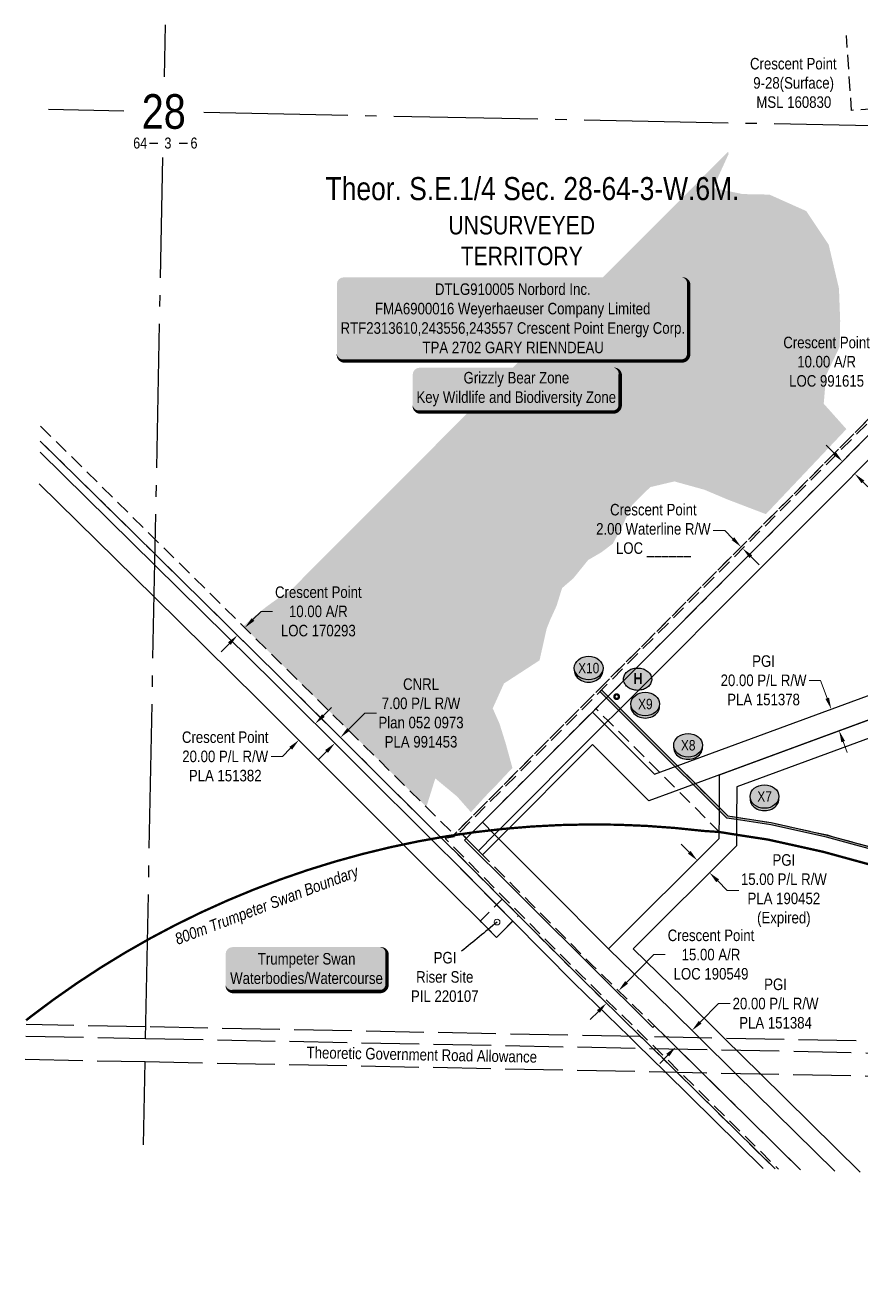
# Model space of a CAD drawing. Extents: x 407404 to 411829, y 6044942 to 6047584.
# Drawn here: x 409982 to 410706, y 6046500 to 6047584 of the extents above; entities that cross this region are included whole.
import ezdxf
from ezdxf.enums import TextEntityAlignment as Align

# ---------------------------------------------------------------- set-up
doc = ezdxf.new("R2010")
doc.units = 0
doc.header["$LTSCALE"] = 5
doc.header["$PDSIZE"] = 0.5
for name, pattern in [('DASHDOT2', [12.7, 6.35, -3.175, 0, -3.175]), ('foc-ACCESSROAD', [3.75, 2.5, -1.25]), ('foc-QUARTERLINE', [33, 25, -3, 2, -3]), ('foc-UNSURVEYED', [12.5, 10, -2.5]), ('PHANTOM', [63.5, 31.75, -6.35, 6.35, -6.35, 6.35, -6.35])]:
    doc.linetypes.add(name, pattern=pattern)
doc.layers.get('Defpoints').update_dxf_attribs({"color": 9})
for name, color, linetype in [('10', 1, 'Continuous'), ('9', 3, 'Continuous'), ('AS-WILDLIFE', 131, 'DASHDOT2'), ('AS-WILDLIFE-BLOCK', 131, 'Continuous'), ('C-AR', 13, 'foc-ACCESSROAD'), ('C-RW', 13, 'Continuous'), ('C-SYMBOL', 7, 'Continuous'), ('C-WS', 13, 'foc-ACCESSROAD'), ('CG-NOTES', 7, 'Continuous'), ('F-RW', 190, 'Continuous'), ('F-WS', 190, 'foc-ACCESSROAD'), ('L-QSEC', 8, 'foc-QUARTERLINE'), ('L-ROAD-T', 7, 'Continuous'), ('L-SECLBL', 7, 'Continuous'), ('L-UNS-T', 3, 'Continuous'), ('L-USEC', 7, 'foc-UNSURVEYED'), ('P-CROSSINGS', 250, 'Continuous'), ('P-PROPOSED', 10, 'Continuous'), ('WETLAND FEN - H', 43, 'PHANTOM')]:
    doc.layers.add(name, color=color, linetype=linetype)
for name, color, linetype, lineweight in [('C-AR-T', 13, 'Continuous', 9), ('C-RW-T', 13, 'Continuous', 9), ('C-WS-T', 13, 'Continuous', 9), ('F-RW-T', 190, 'Continuous', 9), ('F-WS-T', 190, 'Continuous', 9)]:
    doc.layers.add(name, color=color, linetype=linetype, lineweight=lineweight)
doc.styles.add('175L', font='ARIALN.TTF', dxfattribs={"height": 20})
doc.styles.add('240', font='ARIALN.TTF', dxfattribs={"height": 30})
doc.styles.add('80', font='ARIALN.TTF', dxfattribs={"height": 10})
doc.styles.add('80CG', font='ARIALN.TTF', dxfattribs={"height": 10})
doc.styles.add('80L', font='ARIALN.TTF', dxfattribs={"height": 10})
doc.styles.add('BOLD', font='ARIALNB.TTF')
doc.styles.add('Crossing', font='ARIALN.TTF', dxfattribs={"height": 10})
doc.styles.add('POINTNUMBER', font='ARIALN.TTF', dxfattribs={"height": 2.5})
doc.styles.add('SIMPLEX', font='ARIALN.TTF')
doc.dimstyles.new('Compass 5 000', dxfattribs={"dimscale": 5, "dimtxt": 9, "dimasz": 2, "dimexe": 0.2, "dimexo": 0.0625, "dimgap": 0.5, "dimtad": 0, "dimtih": 1, "dimtoh": 1, "dimzin": 0, "dimdsep": 46, "dimtxsty": '80CG', "dimcen": 0.1, "dimse1": 1, "dimse2": 1, "dimclrd": 256, "dimclrt": 256, "dimaunit": 1, "dimadec": 4, "dimazin": 0, "dimtfac": 0.06, "dimtofl": 0, "dimtmove": 0, "dimatfit": 1, "dimfxl": 0.2, "dimtolj": 1, "dimtzin": 0, "dimlwd": -1, "dimarcsym": 0})

# ---------------------------------------------------------------- blocks, each defined once
blk = doc.blocks.new('L-SECLBL')
at = {"layer": '9', "color": 7}
for p, q in [((-5.1, -27.8), (-12.3, -27.8)), ((20.7, -27.8), (13.5, -27.8))]:
    blk.add_line(p, q, dxfattribs=at)
at = {"layer": '10', "color": 2, "style": 'SIMPLEX'}
blk.add_attdef('SEC', text='', height=30, dxfattribs=at).set_placement((0, 0), align=Align.MIDDLE)
at = {"layer": '10', "color": 5, "style": '80L'}
blk.add_attdef('TWP', text='', height=9.5, dxfattribs=at).set_placement((-14.4, -27.4), align=Align.MIDDLE_RIGHT)
blk.add_attdef('RGE', text='', height=9.5, dxfattribs=at).set_placement((3.6, -27.4), align=Align.MIDDLE_CENTER)
blk.add_attdef('MER', text='', height=9.5, dxfattribs=at).set_placement((23.2, -27.4), align=Align.MIDDLE_LEFT)
blk = doc.blocks.new('*D32')
at = {"layer": 'C-AR-T', "transparency": 16777216}
for p, q in [((410179.3, 6047067.7), (410186.4, 6047074.8)), ((410186.4, 6047074.8), (410196.4, 6047074.8)), ((410158.9, 6047047), (410151.8, 6047039.9))]:
    blk.add_line(p, q, dxfattribs=at)
for points in [[(410178.2, 6047068.9), (410180.5, 6047066.6), (410172.3, 6047060.6)], [(410157.7, 6047048.1), (410160.1, 6047045.8), (410165.9, 6047054.1)]]:
    blk.add_solid(points, dxfattribs=at)
at = {"layer": 'Defpoints', "color": 0, "transparency": 16777216}
for p in [(410167.9, 6047052.2), (410172.3, 6047060.6), (410174.3, 6047058.7)]:
    blk.add_point(p, dxfattribs=at)
at = {"layer": 'C-AR-T', "transparency": 16777216, "insert": (410236.1, 6047074.8), "char_height": 10, "attachment_point": 5, "style": '80CG'}
blk.add_mtext('\\A1;Crescent Point\\P10.00 A/R\\PLOC 170293', dxfattribs=at)
blk = doc.blocks.new('*D33')
at = {"layer": 'C-RW-T', "transparency": 16777216}
for p, q in [((410240.5, 6046984.5), (410247.5, 6046991.5)), ((410212.1, 6046956.1), (410205.1, 6046949)), ((410205.1, 6046949), (410195.1, 6046949))]:
    blk.add_line(p, q, dxfattribs=at)
for points in [[(410239.3, 6046985.6), (410241.7, 6046983.3), (410233.4, 6046977.4)], [(410211, 6046957.3), (410213.3, 6046954.9), (410219.2, 6046963.2)]]:
    blk.add_solid(points, dxfattribs=at)
at = {"layer": 'Defpoints', "color": 0, "transparency": 16777216}
for p in [(410234.5, 6046976.3), (410219.2, 6046963.2), (410220.3, 6046962.1)]:
    blk.add_point(p, dxfattribs=at)
at = {"layer": 'C-RW-T', "transparency": 16777216, "insert": (410155.3, 6046949), "char_height": 10, "attachment_point": 5, "style": '80CG'}
blk.add_mtext('\\A1;Crescent Point^J20.00 P/L R/W\\PPLA 151382', dxfattribs=at)
blk = doc.blocks.new('*D34')
at = {"layer": 'C-AR-T', "transparency": 16777216}
for p, q in [((410726.9, 6047291.4), (410716.9, 6047291.4)), ((410737.9, 6047280.3), (410726.9, 6047291.4)), ((410759.1, 6047259.2), (410766.2, 6047252.1))]:
    blk.add_line(p, q, dxfattribs=at)
for points in [[(410739.1, 6047281.5), (410736.8, 6047279.2), (410745, 6047273.3)], [(410760.3, 6047260.4), (410758, 6047258), (410752.1, 6047266.2)]]:
    blk.add_solid(points, dxfattribs=at)
at = {"layer": 'Defpoints', "color": 0, "transparency": 16777216}
for p in [(410745, 6047273.3), (410709.3, 6047237.5), (410716.4, 6047230.5)]:
    blk.add_point(p, dxfattribs=at)
at = {"layer": 'C-AR-T', "transparency": 16777216, "insert": (410677.1, 6047291.4), "char_height": 10, "attachment_point": 5, "style": '80CG'}
blk.add_mtext('\\A1;Crescent Point\\P10.00 A/R\\PLOC 991615', dxfattribs=at)
blk = doc.blocks.new('*D35')
at = {"layer": 'C-RW-T', "transparency": 16777216}
for p, q in [((410683.8, 6047212), (410676.7, 6047219)), ((410708.6, 6047187.3), (410717.4, 6047178.5)), ((410717.4, 6047178.5), (410727.4, 6047178.5))]:
    blk.add_line(p, q, dxfattribs=at)
for points in [[(410685, 6047213.2), (410682.6, 6047210.8), (410690.9, 6047204.9)], [(410709.7, 6047188.4), (410707.4, 6047186.1), (410701.5, 6047194.3)]]:
    blk.add_solid(points, dxfattribs=at)
at = {"layer": 'Defpoints', "color": 0, "transparency": 16777216}
for p in [(410701.5, 6047194.3), (410643.5, 6047157.5), (410654.2, 6047146.9)]:
    blk.add_point(p, dxfattribs=at)
at = {"layer": 'C-RW-T', "transparency": 16777216, "insert": (410767.1, 6047178.5), "char_height": 10, "attachment_point": 5, "style": '80CG'}
blk.add_mtext('\\A1;Crescent Point\\P15.00 P/L R/W\\PPLA 160738', dxfattribs=at)
blk = doc.blocks.new('*D36')
at = {"layer": 'Defpoints', "color": 0, "transparency": 16777216}
for p in [(410681.1, 6046990.1), (410667.7, 6046985.1), (410674.6, 6046966.4)]:
    blk.add_point(p, dxfattribs=at)
at = {"layer": 'F-RW-T', "transparency": 16777216}
for p, q in [((410671.9, 6047015), (410661.9, 6047015)), ((410677.7, 6046999.5), (410671.9, 6047015)), ((410691.5, 6046961.9), (410694.9, 6046952.5))]:
    blk.add_line(p, q, dxfattribs=at)
for points in [[(410679.2, 6047000), (410676.1, 6046998.9), (410681.1, 6046990.1)], [(410693, 6046962.5), (410689.9, 6046961.3), (410688, 6046971.3)]]:
    blk.add_solid(points, dxfattribs=at)
at = {"layer": 'F-RW-T', "transparency": 16777216, "insert": (410622.4, 6047015), "char_height": 10, "attachment_point": 5, "style": '80CG'}
blk.add_mtext('\\A1;PGI\\P20.00 P/L R/W\\PPLA 151378', dxfattribs=at)
blk = doc.blocks.new('*D38')
at = {"layer": 'Defpoints', "color": 0, "transparency": 16777216}
for p in [(410557.5, 6046714.1), (410560.3, 6046711.3), (410543.4, 6046699.9)]:
    blk.add_point(p, dxfattribs=at)
at = {"layer": 'F-RW-T', "transparency": 16777216}
for p, q in [((410567.3, 6046718.4), (410583.3, 6046734.6)), ((410583.3, 6046734.6), (410593.3, 6046734.6)), ((410539.3, 6046690), (410532.3, 6046682.8))]:
    blk.add_line(p, q, dxfattribs=at)
for points in [[(410566.2, 6046719.6), (410568.5, 6046717.2), (410560.3, 6046711.3)], [(410538.1, 6046691.1), (410540.5, 6046688.8), (410546.3, 6046697.1)]]:
    blk.add_solid(points, dxfattribs=at)
at = {"layer": 'F-RW-T', "transparency": 16777216, "insert": (410632.8, 6046734.6), "char_height": 10, "attachment_point": 5, "style": '80CG'}
blk.add_mtext('\\A1;PGI\\P20.00 P/L R/W\\PPLA 151384', dxfattribs=at)
blk = doc.blocks.new('*D39')
at = {"layer": 'C-AR-T', "transparency": 16777216}
for p, q in [((410503.5, 6046753), (410527.1, 6046777.1)), ((410527.1, 6046777.1), (410537.1, 6046777.1)), ((410479.1, 6046727.9), (410472.1, 6046720.7))]:
    blk.add_line(p, q, dxfattribs=at)
for points in [[(410502.3, 6046754.1), (410504.7, 6046751.8), (410496.6, 6046745.8)], [(410477.9, 6046729), (410480.3, 6046726.7), (410486.1, 6046735)]]:
    blk.add_solid(points, dxfattribs=at)
at = {"layer": 'Defpoints', "color": 0, "transparency": 16777216}
for p in [(410496.6, 6046745.8), (410511.1, 6046731.6), (410500.6, 6046720.9)]:
    blk.add_point(p, dxfattribs=at)
at = {"layer": 'C-AR-T', "transparency": 16777216, "insert": (410576.8, 6046777.1), "char_height": 10, "attachment_point": 5, "style": '80CG'}
blk.add_mtext('\\A1;Crescent Point\\P15.00 A/R\\PLOC 190549', dxfattribs=at)
blk = doc.blocks.new('*U61')
h = blk.add_hatch(color=255)
edge = h.paths.add_edge_path()
edge.add_line((-84, -20), (84, -20))
edge.add_arc((84, -14), 6, 270, 360)
edge.add_line((90, -14), (90, 12.5))
edge.add_arc((84, 12.5), 6, 0, 90)
edge.add_line((84, 18.5), (-84, 18.5))
edge.add_arc((-84, 12.5), 6, 90, 180)
edge.add_line((-90, 12.5), (-90, -14))
edge.add_arc((-84, -14), 6, 180, 270)
at = {"color": 131, "flags": 128}
blk.add_lwpolyline([(-84, -20, 3, 3, 0), (84, -20, 3, 3, 0.414214), (90, -14, 3, 3, 0), (90, 12.5, 3, 0, 0.414214), (84, 18.5, 0, 0, 0), (-84, 18.5, 0, 0, 0.414214), (-90, 12.5, 0, 0, 0), (-90, -14, 0, 3, 0.414214)], format="xyseb", close=True, dxfattribs=at)
at = {"color": 131, "style": '80'}
blk.add_attdef('ENTER_TEXT_001', (-36, -5), '', height=10, dxfattribs=at)
blk = doc.blocks.new('*D62')
at = {"layer": 'Defpoints', "color": 0, "transparency": 16777216}
for p in [(410245.5, 6046965.4), (410250.4, 6046970.3), (410255.3, 6046965.5)]:
    blk.add_point(p, dxfattribs=at)
at = {"layer": 'F-RW-T', "transparency": 16777216}
for p, q in [((410262.4, 6046972.5), (410276.5, 6046986.7)), ((410276.5, 6046986.7), (410286.5, 6046986.7)), ((410243.3, 6046953.4), (410236.3, 6046946.3))]:
    blk.add_line(p, q, dxfattribs=at)
for points in [[(410261.2, 6046973.7), (410263.5, 6046971.4), (410255.3, 6046965.5)], [(410242.1, 6046954.6), (410244.5, 6046952.2), (410250.4, 6046960.5)]]:
    blk.add_solid(points, dxfattribs=at)
at = {"layer": 'F-RW-T', "transparency": 16777216, "insert": (410325.2, 6046986.7), "char_height": 10, "attachment_point": 5, "style": '80CG'}
blk.add_mtext('\\A1;CNRL\\P7.00 P/L R/W\\PPlan 052 0973\\PPLA 991453', dxfattribs=at)
blk = doc.blocks.new('*U63')
h = blk.add_hatch(color=255)
edge = h.paths.add_edge_path()
edge.add_line((-64, -20), (64, -20))
edge.add_arc((64, -14), 6, 270, 360)
edge.add_line((70, -14), (70, 12.5))
edge.add_arc((64, 12.5), 6, 0, 90)
edge.add_line((64, 18.5), (-64, 18.5))
edge.add_arc((-64, 12.5), 6, 90, 180)
edge.add_line((-70, 12.5), (-70, -14))
edge.add_arc((-64, -14), 6, 180, 270)
at = {"color": 131, "flags": 128}
blk.add_lwpolyline([(-64, -20, 3, 3, 0), (64, -20, 3, 3, 0.414214), (70, -14, 3, 3, 0), (70, 12.5, 3, 0, 0.414214), (64, 18.5, 0, 0, 0), (-64, 18.5, 0, 0, 0.414214), (-70, 12.5, 0, 0, 0), (-70, -14, 0, 3, 0.414214)], format="xyseb", close=True, dxfattribs=at)
at = {"color": 131, "style": '80'}
blk.add_attdef('ENTER_TEXT_001', (-36, -5), '', height=10, dxfattribs=at)
blk = doc.blocks.new('*D66')
at = {"layer": 'Defpoints', "color": 0, "transparency": 16777216}
for p in [(410566.2, 6046860.1), (410575.5, 6046848.2), (410576.8, 6046849.5)]:
    blk.add_point(p, dxfattribs=at)
at = {"layer": 'F-RW-T', "transparency": 16777216}
for p, q in [((410557.9, 6046865.9), (410550.8, 6046873)), ((410582.6, 6046841.1), (410590.9, 6046832.7)), ((410590.9, 6046832.7), (410600.9, 6046832.7))]:
    blk.add_line(p, q, dxfattribs=at)
for points in [[(410559.1, 6046867.1), (410556.7, 6046864.8), (410564.9, 6046858.8)], [(410583.8, 6046842.3), (410581.4, 6046839.9), (410575.5, 6046848.2)]]:
    blk.add_solid(points, dxfattribs=at)
at = {"layer": 'F-RW-T', "transparency": 16777216, "insert": (410640, 6046832.7), "char_height": 10, "attachment_point": 5, "style": '80CG'}
blk.add_mtext('\\A1;PGI\\P15.00 P/L R/W\\PPLA 190452\\P(Expired)', dxfattribs=at)
blk = doc.blocks.new('Route_Letters')
h = blk.add_hatch(color=255)
h.dxf.hatch_style = 1
edge = h.paths.add_edge_path()
edge.add_ellipse((-0.1, 0.5), major_axis=(-12, 0), ratio=0.789318, start_angle=0, end_angle=360)
at = {"color": 5}
blk.add_open_spline([(-12.3, 0.5), (-12.3, -0.3), (-12.2, -1), (-11.7, -2.8), (-11.1, -3.9), (-9.6, -5.8), (-8.5, -6.7), (-6.2, -8), (-4.9, -8.5), (-2.1, -9.2), (-0.7, -9.3), (2.2, -9.1), (3.6, -8.8), (6.3, -7.9), (7.5, -7.2), (9.5, -5.6), (10.4, -4.6), (11.6, -2.5), (12, -1.4), (12.2, 0.9), (12, 2.1), (11.2, 4.3), (10.5, 5.4), (8.8, 7.2), (7.7, 8), (5.3, 9.2), (3.9, 9.7), (1.1, 10.2), (-0.4, 10.2), (-3.2, 9.9), (-4.6, 9.6), (-7.2, 8.5), (-8.3, 7.7), (-10.2, 6), (-11, 5), (-12, 2.9), (-12.3, 1.7), (-12.3, 0.5), (-12.3, 0.5), (-12.3, 0.5)], degree=3, knots=[0, 0, 0, 0, 0.219529, 0.219529, 0.575727, 0.575727, 0.931924, 0.931924, 1.288121, 1.288121, 1.644318, 1.644318, 2.000515, 2.000515, 2.356712, 2.356712, 2.712909, 2.712909, 3.069107, 3.069107, 3.425304, 3.425304, 3.781501, 3.781501, 4.137698, 4.137698, 4.493895, 4.493895, 4.850092, 4.850092, 5.20629, 5.20629, 5.562487, 5.562487, 5.918684, 5.918684, 6.274881, 6.274881, 6.283185, 6.283185, 6.283185, 6.283185], dxfattribs=at)
at = {"color": 14, "style": 'BOLD'}
blk.add_attdef('A', text='', height=9.5, dxfattribs=at).set_placement((0.2, 1), align=Align.MIDDLE)
blk = doc.blocks.new('AA')
at = {"const_width": 4}
blk.add_lwpolyline([(-1, 0, 1), (1, 0, 1)], format="xyb", close=True, dxfattribs=at)
blk.add_circle((0, 0), 2)
blk = doc.blocks.new('*D71')
at = {"layer": 'C-RW-T', "transparency": 16777216}
for p, q in [((410588.8, 6047145), (410578.8, 6047145)), ((410595.8, 6047137.9), (410588.8, 6047145)), ((410611.4, 6047122.4), (410618.5, 6047115.3))]:
    blk.add_line(p, q, dxfattribs=at)
for points in [[(410597, 6047139.1), (410594.7, 6047136.7), (410602.9, 6047130.8)], [(410612.6, 6047123.5), (410610.2, 6047121.2), (410604.3, 6047129.4)]]:
    blk.add_solid(points, dxfattribs=at)
at = {"layer": 'Defpoints', "color": 0, "transparency": 16777216}
for p in [(410602.9, 6047130.8), (410603.1, 6047131), (410604.5, 6047129.6)]:
    blk.add_point(p, dxfattribs=at)
at = {"layer": 'C-RW-T', "transparency": 16777216, "insert": (410526.8, 6047145), "char_height": 10, "attachment_point": 5, "style": '80CG'}
blk.add_mtext('\\A1;Crescent Point\\P2.00 Waterline R/W\\PLOC ______', dxfattribs=at)
blk = doc.blocks.new('*U72')
h = blk.add_hatch(color=255)
edge = h.paths.add_edge_path()
edge.add_line((-146.5, -37), (146.5, -37))
edge.add_arc((146.5, -31), 6, 270, 360)
edge.add_line((152.5, -31), (152.5, 29.5))
edge.add_arc((146.5, 29.5), 6, 0, 90)
edge.add_line((146.5, 35.5), (-146.5, 35.5))
edge.add_arc((-146.5, 29.5), 6, 90, 180)
edge.add_line((-152.5, 29.5), (-152.5, -31))
edge.add_arc((-146.5, -31), 6, 180, 270)
at = {"color": 44, "flags": 128}
blk.add_lwpolyline([(-146.5, -37, 3, 3, 0), (146.5, -37, 3, 3, 0.414214), (152.5, -31, 3, 3, 0), (152.5, 29.5, 3, 0, 0.414214), (146.5, 35.5, 0, 0, 0), (-146.5, 35.5, 0, 0, 0.414214), (-152.5, 29.5, 0, 0, 0), (-152.5, -31, 0, 3, 0.414214)], format="xyseb", close=True, dxfattribs=at)
at = {"color": 44, "style": '80'}
blk.add_attdef('ENTER_TEXT_001', (-36, -5), '', height=10, dxfattribs=at)
blk = doc.blocks.new('xing2')
h = blk.add_hatch(color=50)
h.dxf.hatch_style = 1
edge = h.paths.add_edge_path()
edge.add_ellipse((0, 0), major_axis=(-12.5, 0), ratio=0.816297, start_angle=0, end_angle=360)
h = blk.add_hatch(color=250)
h.dxf.hatch_style = 1
edge = h.paths.add_edge_path()
edge.add_ellipse((0, -2), major_axis=(-12.5, 0), ratio=0.816297, start_angle=0, end_angle=180)
edge.add_line((12.5, -2), (12.5, 0))
edge.add_ellipse((0, 0), major_axis=(-12.5, 0), ratio=0.816297, start_angle=0, end_angle=180, ccw=False)
edge.add_line((-12.5, 0), (-12.5, -2))
at = {"color": 250}
blk.add_ellipse((0, 0), major_axis=(-12.5, 0), ratio=0.816297, dxfattribs=at)
blk.add_ellipse((0, -2), major_axis=(-12.5, 0), ratio=0.816297, start_param=0, end_param=3.141593, dxfattribs=at)
at = {"color": 250, "style": 'Crossing'}
blk.add_attdef('CROSSING', text='', height=9, dxfattribs=at).set_placement((0.1, 0), align=Align.MIDDLE_CENTER)
at = {"color": 250, "style": 'Crossing', "flags": 1}
for tag, p in [('OWNER', (0.1, -12.5)), ('DESCRIPTION', (0.1, -25.8)), ('LOCATION', (0.1, -39.3)), ('DWG_REF', (0.1, -52.8))]:
    blk.add_attdef(tag, text='', height=9, dxfattribs=at).set_placement(p, align=Align.MIDDLE_CENTER)

msp = doc.modelspace()

# ---------------------------------------------------------------- hatches: boundary and pattern name
at = {"layer": 'P-PROPOSED'}
h = msp.add_hatch(color=256, dxfattribs=at)
h.dxf.hatch_style = 1
h.paths.add_polyline_path([(410481.854, 6047006.676), (410498.052, 6046990.514), (410547.69, 6046940.986), (410563.299, 6046925.411), (410584.05, 6046904.707), (410591.354, 6046897.42), (410599.019, 6046896.244), (410629.02, 6046891.641), (410677.631, 6046880.875), (410739.09, 6046864.092), (410784.15, 6046849.47), (410839.197, 6046828.404), (410892.127, 6046802.454), (410892.789, 6046802.129), (410920.459, 6046786.662), (410921.969, 6046785.747), (410952.318, 6046767.341), (410978.356, 6046749.803), (411011.404, 6046730.645), (411032.38, 6046718.769), (411054.569, 6046706.176), (411073.081, 6046694.879), (411076.539, 6046692.774), (411098.076, 6046678.684), (411119.262, 6046663.794), (411152.786, 6046638.948), (411195.293, 6046602.764), (411227.867, 6046571.31), (411269.024, 6046525.235), (411303.142, 6046480.736), (411336.294, 6046431.442), (411375.874, 6046360.128), (411395.984, 6046312.492), (411407.647, 6046277.855), (411410.203, 6046270.265), (411410.908, 6046268.171), (411411.194, 6046267.323), (411412.681, 6046262.908), (411426.986, 6046220.428), (411449.111, 6046141.779), (411457.764, 6046089.228), (411464.468, 6046036.415), (411467.109, 6045990.845), (411467.04, 6045941.33), (411465.785, 6045912.653), (411463.161, 6045885.122), (411459.814, 6045852.63), (411458.669, 6045841.438), (411456.642, 6045822.427), (411455.976, 6045816.154), (411453.164, 6045797.516), (411451.41, 6045799.287), (411453.992, 6045816.409), (411454.654, 6045822.639), (411456.681, 6045841.646), (411457.825, 6045852.835), (411461.172, 6045885.319), (411463.79, 6045912.792), (411465.041, 6045941.375), (411465.11, 6045990.788), (411462.476, 6046036.231), (411455.786, 6046088.939), (411447.156, 6046141.344), (411425.075, 6046219.838), (411410.786, 6046262.27), (411409.299, 6046266.685), (411409.014, 6046267.533), (411408.309, 6046269.627), (411405.753, 6046277.217), (411394.113, 6046311.783), (411374.074, 6046359.252), (411334.587, 6046430.398), (411301.518, 6046479.569), (411267.483, 6046523.959), (411226.425, 6046569.923), (411193.95, 6046601.282), (411151.542, 6046637.382), (411118.092, 6046662.173), (411096.953, 6046677.029), (411075.472, 6046691.083), (411072.04, 6046693.173), (411053.555, 6046704.453), (411031.394, 6046717.03), (411010.411, 6046728.911), (410977.295, 6046748.107), (410951.24, 6046765.657), (410920.932, 6046784.037), (410919.453, 6046784.935), (410891.861, 6046800.358), (410891.247, 6046800.659), (410838.398, 6046826.569), (410783.484, 6046847.584), (410738.518, 6046862.176), (410677.151, 6046878.934), (410628.652, 6046889.675), (410598.716, 6046894.268), (410590.405, 6046895.543), (410582.638, 6046903.292), (410561.887, 6046923.996), (410546.278, 6046939.571), (410496.64, 6046989.099), (410480.442, 6047005.261)])
at = {"layer": 'WETLAND FEN - H', "transparency": 33554495}
h = msp.add_hatch(color=256, dxfattribs=at)
h.dxf.hatch_style = 1
h.paths.add_polyline_path([(410434.182, 6047059.74), (410437.54, 6047068.106), (410442.764, 6047079.572), (410447.592, 6047095.091), (410457.324, 6047103.48), (410470.225, 6047119.421), (410481.467, 6047125.97), (410491.601, 6047133.594), (410498.958, 6047147.005), (410508.275, 6047167.013), (410524.075, 6047182.648), (410545.007, 6047187.6), (410571.075, 6047180.382), (410591.071, 6047171.942), (410624.423, 6047159.216), (410694.273, 6047232.987), (410674.61, 6047255.028), (410676.706, 6047279.85), (410688.443, 6047304.482), (410688.884, 6047326.93), (410687.828, 6047355.021), (410678.927, 6047392.89), (410659.406, 6047422.146), (410627.534, 6047436.406), (410604.232, 6047436.865), (410578.615, 6047442.18), (410592.054, 6047471.59), (410591.657, 6047473.526), (410212.153, 6047093.146, 0.05180906), (410170.975, 6047061.934), (410209.082, 6047024.324), (410313.845, 6046920.882), (410329.852, 6046905.246), (410337.584, 6046929.952), (410356.528, 6046914.242), (410368.514, 6046900.65), (410381.078, 6046914.469), (410389.764, 6046923.341), (410404.493, 6046939.068), (410403.845, 6046941.482), (410403.357, 6046943.302), (410398.714, 6046960.156), (410393.332, 6046977.377), (410387.419, 6046990.762), (410397.17, 6047012.323), (410428.032, 6047032.38)])

# ---------------------------------------------------------------- linework, layer by layer
at = {"layer": 'AS-WILDLIFE', "const_width": 1.999, "flags": 128}
msp.add_lwpolyline([(409982.575, 6046720.118), (409986.494, 6046723.243), (410006.387, 6046738.118), (410026.732, 6046752.368), (410047.509, 6046765.979), (410068.7, 6046778.939), (410090.282, 6046791.235), (410112.236, 6046802.854), (410134.54, 6046813.787), (410157.172, 6046824.021), (410180.112, 6046833.549), (410203.336, 6046842.359), (410226.822, 6046850.444), (410250.549, 6046857.796), (410274.492, 6046864.407), (410298.628, 6046870.272), (410322.936, 6046875.385), (410347.39, 6046879.741), (410371.968, 6046883.335), (410396.645, 6046886.164), (410421.399, 6046888.226), (410446.204, 6046889.519), (410471.038, 6046890.041), (410495.876, 6046889.791), (410520.694, 6046888.77), (410545.468, 6046886.979), (410570.175, 6046884.42), (410584.112, 6046883.468), (410598.976, 6046881.083), (410626.259, 6046876.896), (410674.033, 6046866.317), (410734.799, 6046849.723), (410779.154, 6046835.329), (410833.205, 6046814.644), (410885.827, 6046788.846), (410891.796, 6046785.509), (410912.912, 6046773.706), (410921.631, 6046768.418), (410944.238, 6046754.708), (410970.399, 6046737.086), (411003.951, 6046717.637), (411024.993, 6046705.723), (411043.04, 6046695.478), (411046.963, 6046693.255), (411068.529, 6046680.098), (411089.669, 6046666.268), (411092.432, 6046664.328), (411110.362, 6046651.777), (411143.447, 6046627.209), (411185.217, 6046591.653), (411217.054, 6046560.91), (411257.468, 6046515.667), (411290.961, 6046471.984), (411323.495, 6046423.608), (411362.374, 6046353.557), (411382.067, 6046306.908), (411395.767, 6046266.166), (411398.299, 6046258.636), (411399.31, 6046255.63), (411400.773, 6046251.277), (411412.73, 6046215.72), (411434.454, 6046138.525), (411442.924, 6046087.068), (411449.524, 6046035.037), (411452.11, 6045990.423), (411452.038, 6045941.667), (411450.818, 6045913.694), (411448.236, 6045886.603), (411445.03, 6045855.456), (411444.767, 6045852.929), (411443.74, 6045842.965), (411443.022, 6045836.173), (411441.096, 6045818.066), (411440.003, 6045810.803)], dxfattribs=at)
at = {"layer": 'C-AR', "flags": 128}
for points in [[(410632.364, 6046591.142), (410547.198, 6046675.125), (410515.963, 6046705.911), (410463.141, 6046757.443), (410409.721, 6046811.141), (410395.619, 6046825.321), (410353.836, 6046867.319), (410350.276, 6046870.894), (410346.765, 6046874.399), (410343.192, 6046877.956), (410341.77, 6046879.371), (410353.475, 6046881.101), (410353.969, 6046881.327), (410904.436, 6047433.065), (410935.205, 6047463.891), (410962.71, 6047491.445), (411040.275, 6047569.147)], [(411043.058, 6047569.104), (410964.125, 6047490.032), (410936.62, 6047462.478), (410905.851, 6047431.652), (410355.13, 6046879.659), (410354.049, 6046879.164), (410346.007, 6046877.976), (410348.177, 6046875.816), (410351.691, 6046872.307), (410355.253, 6046868.731), (410397.036, 6046826.731), (410411.14, 6046812.551), (410464.549, 6046758.864), (410517.363, 6046707.339), (410548.601, 6046676.55), (410635.327, 6046591.03)], [(411054.212, 6047568.933), (410976.589, 6047491.169), (410934.923, 6047449.426), (410904.153, 6047418.6), (410473.903, 6046987.553), (410378.488, 6046891.976), (410364.442, 6046877.904), (410360.261, 6046882.105), (410353.969, 6046881.327), (410904.436, 6047433.065), (410935.205, 6047463.891), (410962.71, 6047491.445), (411040.275, 6047569.147)], [(409995.185, 6047235.428), (410094.672, 6047137.241), (410209.082, 6047024.324), (410353.951, 6046881.282), (410353.475, 6046881.101), (410341.77, 6046879.371), (410202.688, 6047017.839), (410094.422, 6047124.505), (409994.87, 6047222.583)], [(411679.032, 6044943.707), (411617.977, 6045035.71), (411614.271, 6045045.171), (411554.463, 6045197.87), (411565.547, 6045274.434), (411622.056, 6045456.108), (411663.225, 6045554.302), (411666.145, 6045561.271), (411437.224, 6045792.346), (411375.921, 6045854.29), (411224.428, 6046007.208), (411219.487, 6046012.173), (411210.212, 6046021.319), (411184.135, 6046047.032), (411178.151, 6046052.933), (411170.899, 6046060.084), (411181.4, 6046070.689), (411220.778, 6046031.851), (411223.061, 6046029.599), (411227.797, 6046024.919), (411229.97, 6046022.771), (411234.945, 6046017.769), (411237.217, 6046015.484), (411397.34, 6045853.866), (411440.003, 6045810.803), (411441.096, 6045818.066), (411443.022, 6045836.173), (411443.74, 6045842.965), (411444.767, 6045852.929), (411445.03, 6045855.456), (411448.236, 6045886.603), (411450.818, 6045913.694), (411452.038, 6045941.667), (411452.11, 6045990.423), (411449.524, 6046035.037), (411442.924, 6046087.068), (411434.454, 6046138.525), (411412.73, 6046215.72), (411400.773, 6046251.277), (411399.31, 6046255.63), (411398.299, 6046258.636), (411395.767, 6046266.166), (411382.067, 6046306.908), (411362.374, 6046353.557), (411323.495, 6046423.608), (411290.961, 6046471.984), (411257.468, 6046515.667), (411217.054, 6046560.91), (411185.217, 6046591.653), (411143.447, 6046627.209), (411110.362, 6046651.777), (411092.432, 6046664.328), (411089.669, 6046666.268), (411068.529, 6046680.098), (411046.963, 6046693.255), (411043.04, 6046695.478), (411024.993, 6046705.723), (411003.951, 6046717.637), (410970.399, 6046737.086), (410944.238, 6046754.708), (410921.631, 6046768.418), (410912.912, 6046773.706), (410891.796, 6046785.509), (410885.827, 6046788.846), (410833.205, 6046814.644), (410779.154, 6046835.329), (410734.799, 6046849.723), (410674.033, 6046866.317), (410626.259, 6046876.896), (410598.976, 6046881.083), (410584.112, 6046883.468), (410547.791, 6046919.707), (410532.181, 6046935.283), (410487.459, 6046979.905), (410476.843, 6046990.498), (410484.501, 6046998.17), (410487.435, 6047001.109), (410498.053, 6046990.515), (410547.69, 6046940.988), (410563.3, 6046925.413), (410584.05, 6046904.708), (410591.354, 6046897.421), (410599.019, 6046896.245), (410629.021, 6046891.642), (410677.631, 6046880.877), (410739.091, 6046864.093), (410784.151, 6046849.471), (410839.197, 6046828.405), (410892.127, 6046802.456), (410892.79, 6046802.131), (410920.459, 6046786.664), (410921.969, 6046785.748), (410952.318, 6046767.343), (410978.356, 6046749.804), (411011.405, 6046730.647), (411032.38, 6046718.77), (411054.57, 6046706.178), (411073.081, 6046694.881), (411076.54, 6046692.775), (411098.076, 6046678.685), (411119.262, 6046663.795), (411152.787, 6046638.949), (411195.294, 6046602.765), (411227.867, 6046571.311), (411269.025, 6046525.236), (411303.143, 6046480.738), (411336.294, 6046431.444), (411375.874, 6046360.129), (411395.984, 6046312.493), (411407.648, 6046277.856), (411410.204, 6046270.266), (411410.909, 6046268.172), (411411.194, 6046267.324), (411412.681, 6046262.91), (411426.986, 6046220.43), (411449.111, 6046141.78), (411457.765, 6046089.229), (411464.468, 6046036.417), (411467.109, 6045990.846), (411467.04, 6045941.331), (411465.786, 6045912.655), (411463.161, 6045885.123), (411459.814, 6045852.632), (411458.669, 6045841.44), (411456.642, 6045822.429), (411455.976, 6045816.155), (411453.165, 6045797.517), (411683.848, 6045564.703), (411677.576, 6045549.742), (411674.652, 6045542.766), (411636.165, 6045450.97), (411580.221, 6045271.112), (411569.875, 6045199.647), (411630.504, 6045044.852), (411631.361, 6045042.669), (411680.808, 6044968.157), (411697.272, 6044943.346)], [(410632.364, 6046591.142), (410547.198, 6046675.125), (410517.355, 6046704.562), (410515.963, 6046705.911), (410463.141, 6046757.443), (410409.721, 6046811.141), (410395.619, 6046825.321), (410353.836, 6046867.319), (410350.276, 6046870.894), (410346.765, 6046874.399), (410343.192, 6046877.956), (410341.77, 6046879.371), (410353.475, 6046881.101), (410354.104, 6046881.194), (410360.261, 6046882.105), (410364.442, 6046877.904), (410375.02, 6046867.269), (410378.547, 6046863.723), (410406.155, 6046835.963), (410420.258, 6046821.783), (410473.67, 6046768.082), (410527.905, 6046715.242), (410537.795, 6046705.479), (410569.008, 6046674.693), (410654.576, 6046590.298)]]:
    msp.add_lwpolyline(points, dxfattribs=at)
at = {"layer": 'C-RW'}
msp.add_lwpolyline([(409994.636, 6047212.987), (410094.232, 6047114.88), (410197.773, 6047012.862), (410338.25, 6046873.014), (410340.865, 6046870.412), (410341.838, 6046869.442), (410345.338, 6046865.964), (410348.911, 6046862.401), (410390.825, 6046820.478), (410404.796, 6046806.165), (410395.196, 6046796.468), (410394.899, 6046796.168), (410394.538, 6046795.803), (410391.024, 6046792.254), (410390.726, 6046791.953), (410376.667, 6046806.177), (410330.541, 6046851.916), (410183.712, 6046998.656), (410093.689, 6047087.342), (409993.965, 6047185.585)], dxfattribs=at)
at = {"layer": 'C-RW-T'}
msp.add_lwpolyline([(411075.081, 6047568.612), (410997.369, 6047490.755), (410934.5, 6047427.773), (410903.731, 6047396.946), (410495.113, 6046987.57), (410484.519, 6046976.961), (410389.086, 6046881.36), (410375.02, 6046867.271), (410364.442, 6046877.904), (410378.488, 6046891.977), (410473.903, 6046987.553), (410484.501, 6046998.169), (410904.153, 6047418.6), (410934.923, 6047449.426), (410976.589, 6047491.169), (411054.21, 6047568.933)], dxfattribs=at)
at = {"layer": 'C-WS', "flags": 128}
msp.add_lwpolyline([(410999.046, 6047569.781), (411001.331, 6047537.047), (410993.506, 6047529.249), (410936.406, 6047525.421), (410906.199, 6047523.395), (410698.803, 6047509.489), (410694.273, 6047574.467)], dxfattribs=at)
at = {"layer": 'F-RW'}
for points in [[(410684.144, 6046589.175), (410598.012, 6046674.119), (410566.797, 6046704.905), (410541.879, 6046729.489), (410487.853, 6046782.184), (410583.973, 6046877.752), (410583.979, 6046879.977), (410584.034, 6046898.848), (410584.132, 6046933.077), (410896.923, 6047048.165), (410927.309, 6047059.345), (411580.9, 6047299.818), (411596.325, 6047305.49), (411607.027, 6047309.425), (411609.902, 6047310.483), (411708.754, 6047346.862), (411722.297, 6047322.887), (411724.597, 6047318.816), (411725.581, 6047317.074), (411726.217, 6047315.946), (411727.215, 6047314.181), (411728.039, 6047312.722), (411827.168, 6047368.718)], [(411826.831, 6047351.309), (411725.797, 6047294.236), (411722.359, 6047292.293), (411714.984, 6047305.347), (411714.09, 6047306.93), (411712.526, 6047309.699), (411711.542, 6047311.441), (411709.172, 6047315.636), (411701.968, 6047328.39), (411612.152, 6047295.335), (411609.277, 6047294.277), (411605.442, 6047292.866), (411591.065, 6047287.575), (410926.995, 6047043.254), (410896.609, 6047032.073), (410599.095, 6046922.609), (410599.009, 6046892.839), (410598.966, 6046877.677), (410598.948, 6046871.498), (410509.202, 6046782.267), (410552.385, 6046740.184), (410588.587, 6046704.474), (410619.802, 6046673.688), (410706.352, 6046588.331)], [(411580.9, 6047299.821), (410927.309, 6047059.345), (410896.923, 6047048.165), (410543.498, 6046918.128), (410522.842, 6046910.529), (410473.979, 6046959.287), (410392.61, 6046877.821), (410378.548, 6046863.726), (410375.021, 6046867.274), (410364.442, 6046877.904), (410378.488, 6046891.976), (410473.903, 6046987.553), (410484.52, 6046976.962), (410520.587, 6046940.983), (410527.886, 6046933.703), (410897.342, 6047069.63), (410927.728, 6047080.81), (411581.032, 6047321.155)], [(409994.871, 6047222.591), (410094.422, 6047124.505), (410202.688, 6047017.839), (410343.192, 6046877.957), (410346.78, 6046874.393), (410350.282, 6046870.914), (410353.854, 6046867.331), (410395.624, 6046825.326), (410409.727, 6046811.147), (410463.141, 6046757.443), (410515.963, 6046705.912), (410517.355, 6046704.562), (410547.198, 6046675.125), (410632.364, 6046591.142)], [(410622.006, 6046591.536), (410537.035, 6046675.327), (410512.48, 6046699.55), (410505.737, 6046706.114), (410458.204, 6046752.454), (410404.796, 6046806.165), (410390.761, 6046820.414), (410348.908, 6046862.392), (410345.337, 6046865.963), (410341.838, 6046869.442), (410340.865, 6046870.412), (410338.248, 6046873.012), (410197.771, 6047012.862), (410094.232, 6047114.88), (409994.636, 6047212.984)], [(410654.576, 6046590.298), (410569.007, 6046674.693), (410537.794, 6046705.479), (410527.888, 6046715.258), (410526.453, 6046713.871), (410419.116, 6046820.629), (410404.937, 6046834.732), (410362.99, 6046876.455), (410364.442, 6046877.905), (410378.486, 6046891.984), (410389.086, 6046881.36), (410420.184, 6046850.133), (410434.296, 6046835.963), (410487.853, 6046782.184), (410541.879, 6046729.489), (410566.797, 6046704.905), (410598.012, 6046674.119), (410684.144, 6046589.175)]]:
    msp.add_lwpolyline(points, dxfattribs=at)
at = {"layer": 'F-WS', "flags": 128}
msp.add_lwpolyline([(410391.024, 6046792.254), (410390.726, 6046791.953), (410376.613, 6046806.122), (410380.088, 6046809.633), (410390.761, 6046820.413), (410395.62, 6046825.321), (410409.722, 6046811.141), (410404.796, 6046806.165), (410395.196, 6046796.468), (410394.899, 6046796.168), (410394.538, 6046795.803), (410394.24, 6046795.503), (410391.024, 6046792.254)], close=True, dxfattribs=at)
at = {"layer": 'L-QSEC'}
for p, q in [((410102.575, 6047538.514), (410103.462, 6047583.55)), ((410001.916, 6047510.503), (410067.449, 6047509.203)), ((410136.718, 6047507.83), (410905.597, 6047492.58)), ((410086.148, 6046704.401), (410101.197, 6047468.528)), ((410084.328, 6046611.968), (410085.752, 6046684.285))]:
    msp.add_line(p, q, dxfattribs=at)
at = {"layer": 'L-USEC'}
for p, q in [((410086.345, 6046714.442), (409982.487, 6046716.499)), ((409982.241, 6046706.46), (410086.15, 6046704.401)), ((410890.099, 6046698.517), (410086.345, 6046714.442)), ((410086.15, 6046704.401), (410889.903, 6046688.476)), ((409981.749, 6046686.346), (410085.752, 6046684.285)), ((410085.752, 6046684.285), (410889.51, 6046668.36))]:
    msp.add_line(p, q, dxfattribs=at)
at = {"layer": 'P-PROPOSED', "flags": 128}
msp.add_lwpolyline([(410738.518, 6046862.176), (410677.151, 6046878.934), (410628.652, 6046889.675), (410598.716, 6046894.268), (410590.405, 6046895.543), (410582.638, 6046903.292), (410561.887, 6046923.996), (410546.278, 6046939.571), (410496.64, 6046989.099), (410480.442, 6047005.261), (410481.854, 6047006.676), (410498.052, 6046990.514), (410547.69, 6046940.986), (410563.299, 6046925.411), (410584.05, 6046904.707), (410591.354, 6046897.42), (410599.019, 6046896.244), (410629.02, 6046891.641), (410677.631, 6046880.875), (410739.09, 6046864.092)], dxfattribs=at)

# ---------------------------------------------------------------- block references
ref = msp.add_blockref('*U72', (410404.799, 6047329.106), dxfattribs=dict(xscale=1.000877507094186, yscale=1.000877507094186, zscale=1.000877507094186))
ref.add_attrib('ENTER_TEXT_001', 'DTLG910005 Norbord Inc.', (410337.301, 6047349.386), dxfattribs={"color": 44, "height": 10.00878, "style": '80'})
ref.add_attrib('ENTER_TEXT_002', 'FMA6900016 Weyerhaeuser Company Limited', (410285.24, 6047332.528), dxfattribs={"color": 44, "height": 10.00878, "style": '80'})
ref.add_attrib('ENTER_TEXT_003', 'RTF2313610,243556,243557 Crescent Point Energy Corp.', (410255.377, 6047315.669), dxfattribs={"color": 44, "height": 10.00878, "style": '80'})
ref.add_attrib('ENTER_TEXT_004', 'TPA 2702 GARY RIENNDEAU', (410326.446, 6047298.81), dxfattribs={"color": 44, "height": 10.00878, "style": '80'})
at = {"layer": 'AS-WILDLIFE-BLOCK'}
ref = msp.add_blockref('*U61', (410408.002, 6047267.763), dxfattribs=dict(at, xscale=1.000002621153126, yscale=1.000002621153126, zscale=1.000002621153126))
ref.add_attrib('ENTER_TEXT_001', 'Grizzly Bear Zone', (410362.092, 6047272.563), dxfattribs={"layer": '0', "color": 131, "height": 10.00003, "style": '80'})
ref.add_attrib('ENTER_TEXT_002', 'Key Wildlife and Biodiversity Zone', (410321.229, 6047255.726), dxfattribs={"layer": '0', "color": 131, "height": 10.00003, "style": '80'})
ref = msp.add_blockref('*U63', (410225.693, 6046765.089), dxfattribs=dict(at, xscale=1.000440123623586, yscale=1.000440123623586, zscale=1.000440123623586))
ref.add_attrib('ENTER_TEXT_001', 'Trumpeter Swan', (410183.598, 6046768.502), dxfattribs={"layer": '0', "color": 131, "height": 10.0044, "style": '80'})
ref.add_attrib('ENTER_TEXT_002', 'Waterbodies/Watercourse', (410159.617, 6046751.658), dxfattribs={"layer": '0', "color": 131, "height": 10.0044, "style": '80'})
at = {"layer": 'CG-NOTES'}
msp.add_blockref('Route_Letters', (410513.243, 6047015.573), dxfattribs=at).add_auto_attribs({'A': 'H'})
msp.add_blockref('AA', (410494.95, 6047000.906), dxfattribs=at)
at = {"layer": 'L-SECLBL', "color": 3}
msp.add_blockref('L-SECLBL', (410101.984, 6047508.519), dxfattribs=at).add_auto_attribs({'SEC': '28', 'TWP': '64', 'RGE': '3', 'MER': '6'})
at = {"layer": 'P-CROSSINGS', "color": 2}
for p, values in [((410470.612, 6047025.714), {'CROSSING': 'X10'}), ((410519.725, 6046994.526), {'CROSSING': 'X9'}), ((410556.913, 6046958.725), {'CROSSING': 'X8'}), ((410623.196, 6046914.231), {'CROSSING': 'X7'})]:
    msp.add_blockref('xing2', p, dxfattribs=at).add_auto_attribs(values)

# ---------------------------------------------------------------- texts
at = {"layer": 'AS-WILDLIFE', "insert": (410191.746, 6046818.674), "char_height": 10.0044, "attachment_point": 5, "rotation": 20.774323, "style": '240'}
msp.add_mtext_dynamic_manual_height_columns('{\\fArial Narrow|b0|i1|c0|p34;800m Trumpeter Swan Boundary}', width=169.60845, gutter_width=45.02, heights=[0], dxfattribs=at)
at = {"layer": 'C-SYMBOL', "color": 3, "style": '175L'}
msp.add_text('Theor. S.E.1/4 Sec. 28-64-3-W.6M.', height=20, dxfattribs=at).set_placement((410421.915, 6047425.608), align=Align.BOTTOM_CENTER)
at = {"layer": 'C-WS-T', "insert": (410610.406, 6047554.987), "char_height": 10.0044, "attachment_point": 1, "style": 'POINTNUMBER'}
msp.add_mtext_dynamic_manual_height_columns('\\A1;\\pi0.24259;Crescent Point{\\A0;\\P\\pi3.0644;9-28(Surface)\\P\\pi5.7327;MSL 160830}', width=75.04049, gutter_width=37.5, heights=[0], dxfattribs=at)
at = {"layer": 'F-WS-T', "insert": (410315.998, 6046779.446), "char_height": 10.0044, "attachment_point": 1, "style": 'POINTNUMBER'}
msp.add_mtext_dynamic_manual_height_columns('\\pi20.165;PGI\\P\\pi4.9464;Riser Site\\P\\pi0.49019;PIL 220107', width=58.18835, gutter_width=37.484, heights=[0], dxfattribs=at)
at = {"layer": 'L-ROAD-T', "style": '80L'}
msp.add_text('Theoretic Government Road Allowance', height=10, rotation=358.864936, dxfattribs=at).set_placement((410325.897, 6046690.315), align=Align.MIDDLE_CENTER)
at = {"layer": 'L-UNS-T', "color": 3, "insert": (410412.59, 6047396.407), "char_height": 16, "attachment_point": 5, "style": '80L'}
msp.add_mtext_dynamic_manual_height_columns('UNSURVEYED TERRITORY', width=126.41375, gutter_width=47.5, heights=[0], dxfattribs=at)

# ---------------------------------------------------------------- dimensions: what is measured, and where the dimension line sits
at = {"layer": 'C-AR-T'}
for base, p1, p2, angle, text, picture, middle in [((410745.007, 6047273.268), (410716.389, 6047230.487), (410709.34, 6047237.519), 135.066084, 'Crescent Point\\P10.00 A/R\\PLOC 991615', '*D34', (410677.089, 6047291.384)), ((410496.552, 6046745.788), (410500.619, 6046720.88), (410511.089, 6046731.626), 45.746562, 'Crescent Point\\P15.00 A/R\\PLOC 190549', '*D39', (410576.828, 6046777.108))]:
    dim = msp.add_linear_dim(base=base, p1=p1, p2=p2, angle=angle, text=text, dimstyle='Compass 5 000', dxfattribs=at)
    dim.commit()
    dim.dimension.update_dxf_attribs({"geometry": picture, "text_midpoint": middle, "dimtype": 161})
dim = msp.add_aligned_dim(p1=(410167.853, 6047052.159), p2=(410174.281, 6047058.671), distance=2.752, text='Crescent Point\\P10.00 A/R\\PLOC 170293', dimstyle='Compass 5 000', dxfattribs=at)
dim.commit()
dim.dimension.update_dxf_attribs({"geometry": '*D32', "text_midpoint": (410236.132, 6047074.839)})
at = {"layer": 'C-RW-T'}
dim = msp.add_linear_dim(base=(410701.484, 6047194.324), p1=(410643.535, 6047157.498), p2=(410654.15, 6047146.902), angle=315.053065, text='Crescent Point\\P15.00 P/L R/W\\PPLA 160738', dimstyle='Compass 5 000', dxfattribs=at)
dim.commit()
dim.dimension.update_dxf_attribs({"geometry": '*D35', "text_midpoint": (410767.131, 6047178.468), "dimtype": 161})
for p1, p2, distance, text, picture, middle in [((410604.499, 6047129.604), (410603.083, 6047131.016), 0.242, 'Crescent Point\\P2.00 Waterline R/W\\PLOC ______', '*D71', (410526.806, 6047144.97)), ((410234.501, 6046976.295), (410220.302, 6046962.088), -1.552, 'Crescent Point^J20.00 P/L R/W\\PPLA 151382', '*D33', (410155.305, 6046949.039))]:
    dim = msp.add_aligned_dim(p1=p1, p2=p2, distance=distance, text=text, dimstyle='Compass 5 000', dxfattribs=at)
    dim.commit()
    dim.dimension.update_dxf_attribs({"geometry": picture, "text_midpoint": middle})
at = {"layer": 'F-RW-T'}
for base, p1, p2, angle, text, picture, middle in [((410681.112, 6046990.076), (410674.616, 6046966.37), (410667.709, 6046985.145), 110.199171, 'PGI\\P20.00 P/L R/W\\PPLA 151378', '*D36', (410622.393, 6047015.027)), ((410255.309, 6046965.45), (410245.492, 6046965.354), (410250.427, 6046970.311), 45.127343, 'CNRL\\P7.00 P/L R/W\\PPlan 052 0973\\PPLA 991453', '*D62', (410325.191, 6046986.691)), ((410575.519, 6046848.203), (410566.226, 6046860.108), (410576.798, 6046849.475), 314.835089, 'PGI\\P15.00 P/L R/W\\PPLA 190452\\P(Expired)', '*D66', (410639.998, 6046832.721)), ((410560.32, 6046711.295), (410543.443, 6046699.907), (410557.461, 6046714.116), 45.387337, 'PGI\\P20.00 P/L R/W\\PPLA 151384', '*D38', (410632.823, 6046734.57))]:
    dim = msp.add_linear_dim(base=base, p1=p1, p2=p2, angle=angle, text=text, dimstyle='Compass 5 000', dxfattribs=at)
    dim.commit()
    dim.dimension.update_dxf_attribs({"geometry": picture, "text_midpoint": middle, "dimtype": 161})

# ---------------------------------------------------------------- leaders
at = {"layer": 'F-WS-T', "path_type": 1}
msp.add_leader([(410391.137, 6046805.37), (410360.417, 6046779.979)], dimstyle='Compass 5 000', override={"dimasz": 1, "dimgap": 0.5, "dimtad": 0, "dimzin": 1, "dimclrd": 256, "dimldrblk": 'DotBlank'}, dxfattribs=at)

doc.saveas('drawing.dxf')
